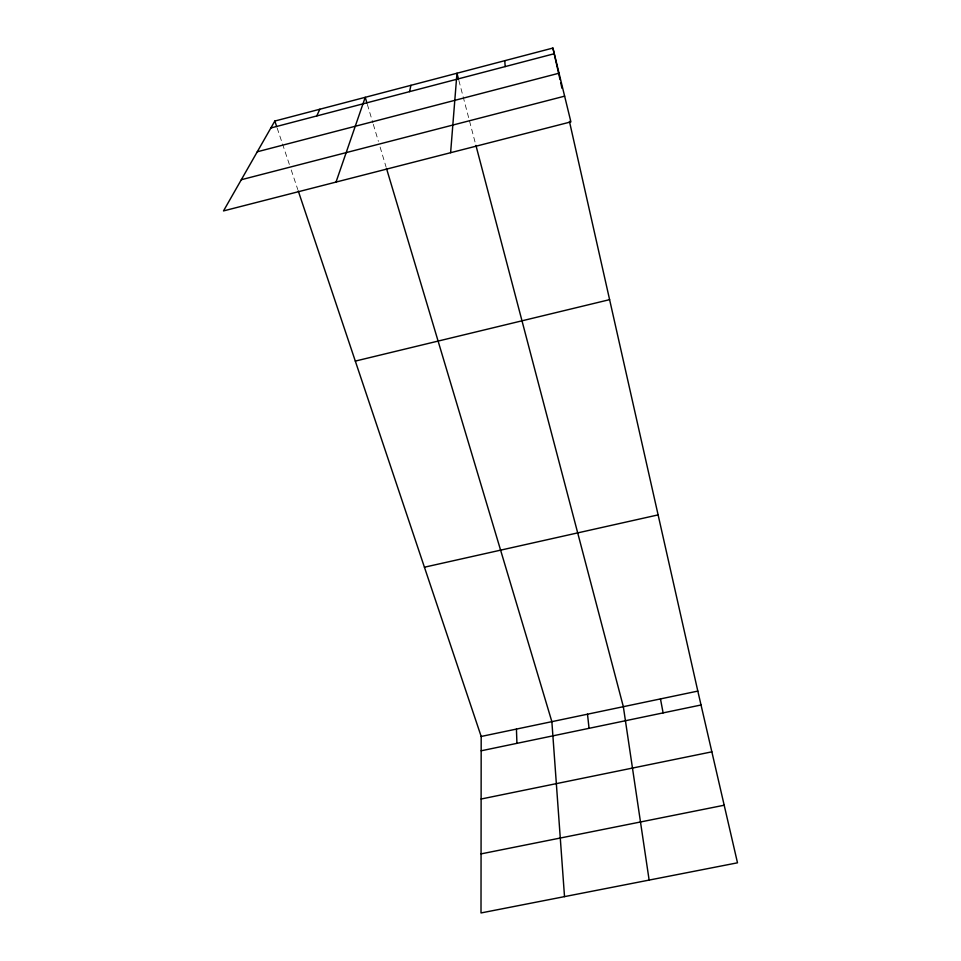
<?xml version="1.0" encoding="UTF-8"?>
<svg xmlns="http://www.w3.org/2000/svg" width="961" height="961" viewBox="0 0 961 961"><rect width="100%" height="100%" fill="white"/><g stroke="black" fill="none" stroke-linecap="round" stroke-linejoin="round"><path stroke-width="0.72" stroke-dasharray="4.8 3.6" d="M277.164 128.041L289.357 164.403M291.231 170.001L297.79 189.557M367.354 104.413L372.88 122.888M373.3 124.317L378.406 141.363M380.1 147.045L386.046 166.926M458.865 80.448L475.551 143.97"/><path stroke-width="1.44" d="M298.258 190.951L481.185 736.462L481.005 912.95L737.495 862.81L697.818 691.091L569.441 121.422M450.613 152.703L456.968 73.228L458.493 79.006M409.554 91.643L410.936 85.313M336.026 182.073L365.228 97.313L366.934 102.995M316.746 115.957L319.857 109.218M274.822 121.05L223.505 210.915L570.894 121.879L552.911 48.05L274.822 121.05L276.696 126.636M270.858 127.981L554.293 53.72M257.272 151.778L559.038 73.204M241.319 179.719L564.636 96.16M355.318 361.084L609.61 299.652M424.438 567.206L658.117 514.892M481.185 736.462L697.818 691.091M481.173 750.793L701.037 704.99M481.125 799.023L711.861 751.838M481.065 853.885L724.198 805.222M386.466 168.343L551.866 721.663L564.515 896.625M475.923 145.399L623.341 706.683L649.131 880.084M552.911 48.05L560.035 79.667M560.683 82.538L561.969 88.28M660.471 698.911L663.114 712.894M587.495 714.191L589.057 728.318M504.753 60.687L505.198 66.585M516.429 729.075L516.934 743.346"/></g></svg>
